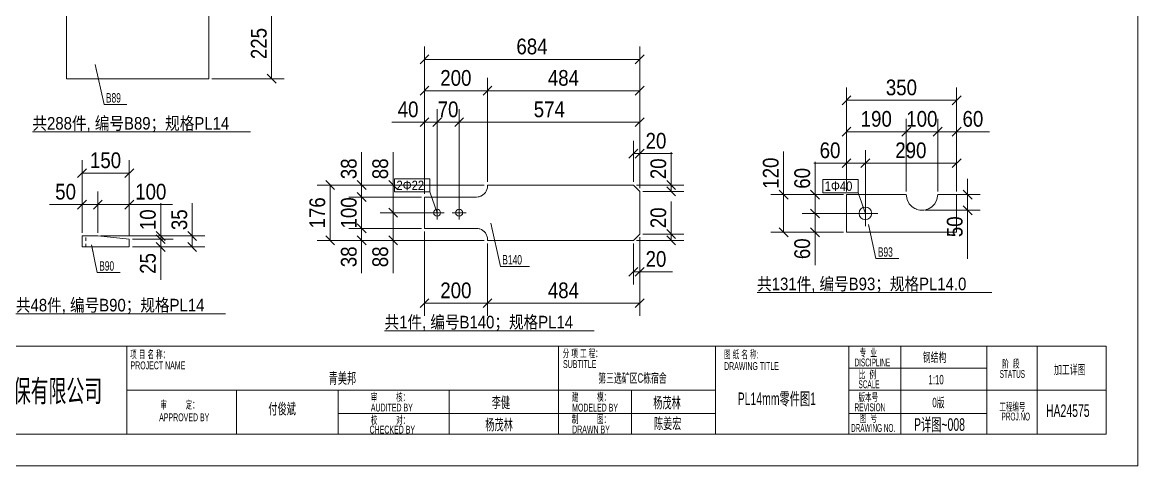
# Model space of a CAD drawing. Header units: inches. Extents: x 0 to 1938, y -2180 to 0.
# Drawn here: x 930.4 to 1285, y -1300 to -1158.9 of the extents above; entities that cross this region are included whole.
import ezdxf

# ---------------------------------------------------------------- set-up
doc = ezdxf.new("R2010")
doc.units = ezdxf.units.IN
doc.header["$MEASUREMENT"] = 0
doc.linetypes.add('XKITLINE00', pattern=[0])
doc.linetypes.add('XKITLINE01', pattern=[4, 1, -1, 1, -1])
for name, color, linetype, lineweight in [('Bolt', 7, 'Continuous', 0), ('BoltMark', 3, 'Continuous', 0), ('DrawingSheet', 5, 'Continuous', 0), ('OtherObjectType', 1, 'Continuous', 0), ('Part', 2, 'Continuous', 0), ('PartMark', 3, 'Continuous', 0), ('Z-DIMENSIONS', 1, 'Continuous', 0)]:
    doc.layers.add(name, color=color, linetype=linetype, lineweight=lineweight)
doc.styles.add('Arial', font='arial.ttf')
doc.styles.add('Arial Black', font='ariblk.ttf')
doc.styles.add('Arial Narrow', font='ARIAL.TTF')
doc.styles.add('romsim', font='ARIAL.TTF')
doc.styles.add('宋体', font='ARIAL.TTF')

# ---------------------------------------------------------------- blocks, each defined once
blk = doc.blocks.new('*A1277')
at = {"layer": 'Part', "color": 2, "linetype": 'XKITLINE00', "lineweight": 0}
for p, q in [((294.47, 148.6), (296.47, 150.6)), ((296.47, 150.6), (337.67, 150.6)), ((337.67, 150.6), (339.67, 148.6)), ((294.47, 128.15), (294.47, 148.6)), ((339.67, 148.6), (339.67, 128.15)), ((339.67, 128.15), (294.47, 128.15))]:
    blk.add_line(p, q, dxfattribs=at)
blk = doc.blocks.new('*A1278')
at = {"layer": 'Part', "color": 2, "linetype": 'XKITLINE00', "lineweight": 0}
for p, q in [((299.4, 74.6), (299.4, 78.1)), ((299.4, 78.1), (304.4, 78.1)), ((304.4, 78.1), (314.4, 77.1)), ((314.4, 74.6), (299.4, 74.6)), ((314.4, 77.1), (314.4, 74.6))]:
    blk.add_line(p, q, dxfattribs=at)
at = {"layer": 'Part', "color": 6, "linetype": 'XKITLINE01', "lineweight": 0}
blk.add_line((300.6, 74.6), (300.6, 78.1), dxfattribs=at)
blk = doc.blocks.new('*A1281')
at = {"layer": 'Bolt', "color": 2, "linetype": 'XKITLINE00', "lineweight": 0}
for p, q in [((548.43, 89.27), (548.43, 81.27)), ((552.43, 85.27), (544.43, 85.27))]:
    blk.add_line(p, q, dxfattribs=at)
blk.add_circle((548.43, 85.27), 2, dxfattribs=at)
blk = doc.blocks.new('*A1282')
at = {"layer": 'Part', "color": 2, "linetype": 'XKITLINE00', "lineweight": 0}
for p, q in [((542.43, 79.27), (542.43, 91.27)), ((542.43, 91.27), (561.43, 91.27)), ((561.43, 91.27), (561.68, 89.72)), ((562.39, 88.33), (561.68, 89.72)), ((571.19, 89.72), (570.48, 88.33)), ((571.19, 89.72), (571.43, 91.27)), ((571.43, 91.27), (577.43, 91.27)), ((577.43, 79.27), (577.43, 91.27)), ((577.43, 79.27), (542.43, 79.27))]:
    blk.add_line(p, q, dxfattribs=at)
at = {"layer": 'Part', "color": 6, "linetype": 'XKITLINE01', "lineweight": 0}
for p, q in [((561.68, 89.72), (562.39, 88.33)), ((570.48, 88.33), (571.19, 89.72))]:
    blk.add_line(p, q, dxfattribs=at)
at = {"layer": 'Part', "color": 2, "linetype": 'XKITLINE00', "lineweight": 0}
blk.add_arc((566.43, 91.27), 5, 216, 324, dxfattribs=at)
at = {"layer": 'Part', "color": 6, "linetype": 'XKITLINE01', "lineweight": 0}
blk.add_arc((566.43, 91.27), 5, 216, 324, dxfattribs=at)
blk = doc.blocks.new('*A1283')
at = {"layer": 'Part', "color": 2, "linetype": 'XKITLINE00', "lineweight": 0}
for p, q in [((428.28, 94), (428.24, 93.46)), ((428.28, 94), (428.28, 94.3)), ((428.28, 94.3), (474.68, 94.3)), ((474.68, 94.3), (476.68, 92.3)), ((476.68, 92.3), (476.68, 78.7)), ((408.28, 80.5), (408.28, 90.5)), ((424.78, 90.5), (408.28, 90.5)), ((425.33, 90.55), (424.78, 90.5)), ((424.78, 80.5), (408.28, 80.5)), ((424.78, 80.5), (425.33, 80.46)), ((476.68, 78.7), (474.68, 76.7)), ((428.24, 77.55), (428.28, 77)), ((428.28, 76.7), (428.28, 77)), ((474.68, 76.7), (428.28, 76.7))]:
    blk.add_line(p, q, dxfattribs=at)
at = {"layer": 'Part', "color": 6, "linetype": 'XKITLINE01', "lineweight": 0}
for p, q in [((428.24, 93.46), (428.28, 94)), ((424.78, 90.5), (425.33, 90.55)), ((425.33, 80.46), (424.78, 80.5)), ((428.28, 77), (428.24, 77.55))]:
    blk.add_line(p, q, dxfattribs=at)
at = {"layer": 'Part', "color": 2, "linetype": 'XKITLINE00', "lineweight": 0}
for centre, start, end in [((424.78, 94), 279, 351), ((424.78, 77), 9, 81)]:
    blk.add_arc(centre, 3.5, start, end, dxfattribs=at)
at = {"layer": 'Part', "color": 6, "linetype": 'XKITLINE01', "lineweight": 0}
for centre, start, end in [((424.78, 94), 279, 351), ((424.78, 77), 9, 81)]:
    blk.add_arc(centre, 3.5, start, end, dxfattribs=at)
blk = doc.blocks.new('*A1284')
at = {"layer": 'Bolt', "color": 2, "linetype": 'XKITLINE00', "lineweight": 0}
for p, q in [((410.08, 85.5), (414.48, 85.5)), ((412.28, 87.7), (412.28, 83.3)), ((417.08, 85.5), (421.48, 85.5)), ((419.28, 87.7), (419.28, 83.3))]:
    blk.add_line(p, q, dxfattribs=at)
for centre in [(412.28, 85.5), (419.28, 85.5)]:
    blk.add_circle(centre, 1.1, dxfattribs=at)
blk = doc.blocks.new('*A1287')
at = {"layer": 'DrawingSheet', "color": 5, "linetype": 'XKITLINE00', "lineweight": 0}
for p, q in [((635, 5), (635, 425)), ((5, 5), (635, 5))]:
    blk.add_line(p, q, dxfattribs=at)
blk = doc.blocks.new('*A1289')
at = {"layer": 'OtherObjectType', "color": 3, "linetype": 'XKITLINE00', "lineweight": 0}
for p, q in [((625, 43), (217.6, 43)), ((313.6, 43), (313.6, 15)), ((452.8, 43), (382.8, 43)), ((450.9, 42.8), (450.9, 15.1)), ((500.8, 43), (500.8, 15)), ((543.2, 43), (543.2, 15)), ((559.7, 43), (559.7, 15)), ((587, 43), (587, 15)), ((603, 43), (603, 15)), ((625, 43), (625, 15)), ((587.1, 36), (543.2, 36)), ((500.8, 29), (313.7, 29)), ((348.5, 29), (348.5, 15)), ((380.8, 29), (380.8, 15)), ((416.1, 29.1), (416.1, 15.1)), ((474.1, 29), (474.1, 15)), ((625, 29), (543.2, 29)), ((500.8, 21.6), (380.8, 21.6)), ((587, 21.6), (543.2, 21.6)), ((625, 15), (217.6, 15))]:
    blk.add_line(p, q, dxfattribs=at)
at = {"layer": 'OtherObjectType', "color": 7, "style": 'Arial'}
for s, height, width, p in [('专  业', 2.5, 0.595, (546.63, 39.71)), ('项 目 名 称：', 2.5, 0.595, (314.7, 39.18)), ('分 项 工 程：', 2.5, 0.595, (452.2, 39.49)), ('图 纸 名 称:', 2.5, 0.595, (503.5, 39.17)), ('DISCIPLINE', 2.5, 0.4675, (544.98, 36.61)), ('钢结构', 3, 0.595, (566.7, 38)), ('阶  段', 2.5, 0.595, (591.93, 36.21)), ('PROJECT NAME', 2.5, 0.51, (314.8, 35.67)), ('SUBTITLE', 2.5, 0.51, (452.3, 36.09)), ('DRAWING TITLE', 2.5, 0.51, (503.5, 35.45)), ('比  例', 2.5, 0.595, (546.33, 32.73)), ('STATUS', 2.5, 0.4675, (591.13, 32.96)), ('加工详图', 3, 0.595, (608.4, 34.1)), ('SCALE', 2.5, 0.4675, (546.24, 29.66)), ('1:10', 3, 0.595, (568.48, 30.9)), ('审         核：', 2.5, 0.595, (391.2, 25.57)), ('建         模：', 2.5, 0.595, (455.1, 25.62)), ('版本号', 2.5, 0.595, (546.23, 25.51)), ('审         定：', 2.5, 0.595, (324.3, 23.14)), ('付俊斌', 3.5, 0.595, (358.62, 21.35)), ('李健', 3.5, 0.595, (429.64, 23.4)), ('杨茂林', 3.5, 0.595, (481, 23.3)), ('REVISION', 2.5, 0.4675, (545, 22.34)), ('0版', 3, 0.595, (569.72, 23.6)), ('工程编号', 2.5, 0.595, (591, 22.5)), ('APPROVED BY', 2.5, 0.51, (323.9, 19.15)), ('AUDITED BY', 2.5, 0.51, (391.2, 22.25)), ('制         图：', 2.5, 0.595, (455.1, 18.55)), ('MODELED BY', 2.5, 0.51, (455.2, 22.24)), ('图  号', 2.5, 0.595, (546.63, 18.84)), ('PROJ.NO', 2.5, 0.4675, (591.72, 19.4)), ('CHECKED BY', 2.5, 0.51, (390.8, 15.24)), ('校         对：', 2.5, 0.595, (391.2, 18.27)), ('杨茂林', 3.5, 0.595, (427.6, 16.3)), ('DRAWN BY', 2.5, 0.51, (455.2, 15.29)), ('陈姜宏', 3.5, 0.595, (481.2, 16.7)), ('DRAWING NO.', 2.5, 0.4675, (543.87, 15.77))]:
    blk.add_text(s, height=height, dxfattribs=dict(at, width=width)).set_placement(p)
at = {"layer": 'OtherObjectType', "color": 3, "style": 'Arial Black', "width": 0.595}
blk.add_text('CSP 卓越维保有限公司', height=7, dxfattribs=at).set_placement((244.8, 25.3))
at = {"layer": 'OtherObjectType', "color": 2, "style": 'Arial', "width": 0.595}
for s, height, p in [('青美邦', 3.5, (377.78, 31.1)), ('第三选矿区C栋宿舍', 3, (463.49, 31.4)), ('HA24575', 4, (605.85, 20.5))]:
    blk.add_text(s, height=height, dxfattribs=at).set_placement(p)
at = {"layer": 'OtherObjectType', "color": 6, "style": 'Arial', "width": 0.595}
blk.add_text('PL14mm零件图1', height=4, dxfattribs=at).set_placement((507.83, 24.3))
at = {"layer": 'OtherObjectType', "color": 1, "style": 'Arial', "width": 0.595}
blk.add_text('P详图~008', height=4, dxfattribs=at).set_placement((563.89, 16.1))
blk = doc.blocks.new('*A1461')
at = {"layer": 'OtherObjectType', "color": 6, "linetype": 'XKITLINE00', "lineweight": 0}
blk.add_line((283.61, 111.2), (352.93, 111.2), dxfattribs=at)
at = {"layer": 'OtherObjectType', "color": 3, "style": '宋体', "width": 0.85}
blk.add_text('共288件, 编号B89；规格PL14', height=4, dxfattribs=at).set_placement((283.61, 111.95))
blk = doc.blocks.new('*A1467')
at = {"layer": 'Z-DIMENSIONS', "color": 4, "linetype": 'XKITLINE00', "lineweight": 0}
for p, q in [((338.67, 150.6), (363.67, 150.6)), ((358.25, 152.02), (361.08, 149.19)), ((359.67, 128.15), (359.67, 150.6)), ((340.67, 128.15), (363.67, 128.15)), ((358.25, 129.57), (361.08, 126.74))]:
    blk.add_line(p, q, dxfattribs=at)
at = {"layer": 'Z-DIMENSIONS', "color": 7}
for p in [(359.67, 150.6), (359.67, 128.15)]:
    blk.add_point(p, dxfattribs=at)
at = {"layer": 'Z-DIMENSIONS', "color": 7, "style": 'Arial Narrow', "width": 0.85}
blk.add_text('225', height=5, rotation=90.0002, dxfattribs=at).set_placement((358.07, 134.38))
blk = doc.blocks.new('*A1468')
at = {"layer": 'PartMark', "color": 4, "linetype": 'XKITLINE00', "lineweight": 0}
for p, q in [((303.54, 132.67), (306.38, 119.95)), ((304.08, 130.23), (303.54, 132.67)), ((306.38, 119.95), (313.62, 119.95))]:
    blk.add_line(p, q, dxfattribs=at)
at = {"layer": 'PartMark', "color": 1, "style": 'romsim', "width": 0.6375}
blk.add_text('B89', height=3, dxfattribs=at).set_placement((306.98, 120.55))
blk = doc.blocks.new('*A1469')
at = {"layer": 'OtherObjectType', "color": 6, "linetype": 'XKITLINE00', "lineweight": 0}
blk.add_line((278.37, 53.35), (345.02, 53.35), dxfattribs=at)
at = {"layer": 'OtherObjectType', "color": 3, "style": '宋体', "width": 0.85}
blk.add_text('共48件, 编号B90；规格PL14', height=4, dxfattribs=at).set_placement((278.37, 54.1))
blk = doc.blocks.new('*A1470')
at = {"layer": 'Z-DIMENSIONS', "color": 4, "linetype": 'XKITLINE00', "lineweight": 0}
for p, q in [((334.4, 78.1), (334.4, 88.51)), ((334.4, 78.1), (334.4, 88.51)), ((305.4, 78.1), (338.4, 78.1)), ((332.99, 79.51), (335.81, 76.68)), ((334.4, 74.6), (334.4, 78.1)), ((315.4, 74.6), (338.4, 74.6)), ((332.99, 76.01), (335.81, 73.18))]:
    blk.add_line(p, q, dxfattribs=at)
at = {"layer": 'Z-DIMENSIONS', "color": 7}
for p in [(334.4, 78.1), (334.4, 74.6)]:
    blk.add_point(p, dxfattribs=at)
at = {"layer": 'Z-DIMENSIONS', "color": 7, "style": 'Arial Narrow', "width": 0.85}
blk.add_text('35', height=5, rotation=90.0002, dxfattribs=at).set_placement((332.8, 79.97))
blk = doc.blocks.new('*A1471')
at = {"layer": 'Z-DIMENSIONS', "color": 4, "linetype": 'XKITLINE00', "lineweight": 0}
for p, q in [((300.81, 99.51), (297.99, 96.68)), ((299.4, 79.1), (299.4, 102.2)), ((315.81, 99.51), (312.99, 96.68)), ((314.4, 78.1), (314.4, 102.2)), ((299.4, 98.1), (314.4, 98.1))]:
    blk.add_line(p, q, dxfattribs=at)
at = {"layer": 'Z-DIMENSIONS', "color": 7}
for p in [(299.4, 98.1), (314.4, 98.1)]:
    blk.add_point(p, dxfattribs=at)
at = {"layer": 'Z-DIMENSIONS', "color": 7, "style": 'Arial Narrow', "width": 0.85}
blk.add_text('150', height=5, dxfattribs=at).set_placement((301.9, 99.7))
blk = doc.blocks.new('*A1472')
at = {"layer": 'Z-DIMENSIONS', "color": 4, "linetype": 'XKITLINE00', "lineweight": 0}
for p, q in [((324.4, 77.1), (324.4, 82.1)), ((322.99, 78.51), (325.81, 75.68)), ((315.4, 77.1), (328.4, 77.1)), ((315.4, 74.6), (328.4, 74.6)), ((322.99, 76.01), (325.81, 73.18)), ((324.4, 74.6), (324.4, 77.1)), ((324.4, 74.6), (324.4, 64.18)), ((324.4, 74.6), (324.4, 64.18))]:
    blk.add_line(p, q, dxfattribs=at)
at = {"layer": 'Z-DIMENSIONS', "color": 7}
for p in [(324.4, 77.1), (324.4, 74.6)]:
    blk.add_point(p, dxfattribs=at)
at = {"layer": 'Z-DIMENSIONS', "color": 7, "style": 'Arial Narrow', "width": 0.85}
blk.add_text('25', height=5, rotation=90.0002, dxfattribs=at).set_placement((322.8, 66.06))
blk = doc.blocks.new('*A1473')
at = {"layer": 'Z-DIMENSIONS', "color": 4, "linetype": 'XKITLINE00', "lineweight": 0}
for p, q in [((324.4, 78.1), (324.4, 88.51)), ((324.4, 78.1), (324.4, 88.51)), ((305.4, 78.1), (328.4, 78.1)), ((322.99, 79.51), (325.81, 76.68)), ((322.99, 78.51), (325.81, 75.68)), ((324.4, 77.1), (324.4, 78.1)), ((315.4, 77.1), (328.4, 77.1)), ((324.4, 77.1), (324.4, 72.1))]:
    blk.add_line(p, q, dxfattribs=at)
at = {"layer": 'Z-DIMENSIONS', "color": 7}
for p in [(324.4, 78.1), (324.4, 77.1)]:
    blk.add_point(p, dxfattribs=at)
at = {"layer": 'Z-DIMENSIONS', "color": 7, "style": 'Arial Narrow', "width": 0.85}
blk.add_text('10', height=5, rotation=90.0002, dxfattribs=at).set_placement((322.8, 79.97))
blk = doc.blocks.new('*A1474')
at = {"layer": 'Z-DIMENSIONS', "color": 4, "linetype": 'XKITLINE00', "lineweight": 0}
for p, q in [((300.81, 89.51), (297.99, 86.68)), ((299.4, 79.1), (299.4, 92.2)), ((305.81, 89.51), (302.99, 86.68)), ((304.4, 79.1), (304.4, 92.2)), ((299.4, 88.1), (288.99, 88.1)), ((299.4, 88.1), (288.99, 88.1)), ((299.4, 88.1), (304.4, 88.1)), ((304.4, 88.1), (309.4, 88.1))]:
    blk.add_line(p, q, dxfattribs=at)
at = {"layer": 'Z-DIMENSIONS', "color": 7}
for p in [(299.4, 88.1), (304.4, 88.1)]:
    blk.add_point(p, dxfattribs=at)
at = {"layer": 'Z-DIMENSIONS', "color": 7, "style": 'Arial Narrow', "width": 0.85}
blk.add_text('50', height=5, dxfattribs=at).set_placement((290.86, 89.7))
blk = doc.blocks.new('*A1475')
at = {"layer": 'Z-DIMENSIONS', "color": 4, "linetype": 'XKITLINE00', "lineweight": 0}
for p, q in [((305.81, 89.51), (302.99, 86.68)), ((304.4, 79.1), (304.4, 92.2)), ((315.81, 89.51), (312.99, 86.68)), ((314.4, 78.1), (314.4, 92.2)), ((304.4, 88.1), (299.4, 88.1)), ((304.4, 88.1), (314.4, 88.1)), ((314.4, 88.1), (328.15, 88.1)), ((314.4, 88.1), (328.15, 88.1))]:
    blk.add_line(p, q, dxfattribs=at)
at = {"layer": 'Z-DIMENSIONS', "color": 7}
for p in [(304.4, 88.1), (314.4, 88.1)]:
    blk.add_point(p, dxfattribs=at)
at = {"layer": 'Z-DIMENSIONS', "color": 7, "style": 'Arial Narrow', "width": 0.85}
blk.add_text('100', height=5, dxfattribs=at).set_placement((316.28, 89.7))
blk = doc.blocks.new('*A1476')
at = {"layer": 'PartMark', "color": 4, "linetype": 'XKITLINE00', "lineweight": 0}
for p, q in [((302.43, 75.33), (304.24, 66.46)), ((302.93, 72.88), (302.43, 75.33)), ((304.24, 66.46), (311.48, 66.46))]:
    blk.add_line(p, q, dxfattribs=at)
at = {"layer": 'PartMark', "color": 1, "style": 'romsim', "width": 0.6375}
blk.add_text('B90', height=3, dxfattribs=at).set_placement((304.84, 67.06))
blk = doc.blocks.new('*A1493')
at = {"layer": 'OtherObjectType', "color": 6, "linetype": 'XKITLINE00', "lineweight": 0}
blk.add_line((514.01, 60.1), (588.66, 60.1), dxfattribs=at)
at = {"layer": 'OtherObjectType', "color": 3, "style": '宋体', "width": 0.85}
blk.add_text('共131件, 编号B93；规格PL14.0', height=4, dxfattribs=at).set_placement((514.01, 60.85))
blk = doc.blocks.new('*A1494')
at = {"layer": 'Z-DIMENSIONS', "color": 4, "linetype": 'XKITLINE00', "lineweight": 0}
for p, q in [((522.43, 91.27), (522.43, 105.02)), ((522.43, 91.27), (522.43, 105.02)), ((521.02, 92.68), (523.85, 89.85)), ((541.43, 91.27), (518.33, 91.27)), ((522.43, 79.27), (522.43, 91.27)), ((541.43, 79.27), (518.33, 79.27)), ((521.02, 80.68), (523.85, 77.85))]:
    blk.add_line(p, q, dxfattribs=at)
at = {"layer": 'Z-DIMENSIONS', "color": 7}
for p in [(522.43, 91.27), (522.43, 79.27)]:
    blk.add_point(p, dxfattribs=at)
at = {"layer": 'Z-DIMENSIONS', "color": 7, "style": 'Arial Narrow', "width": 0.85}
blk.add_text('120', height=5, rotation=90.0002, dxfattribs=at).set_placement((520.83, 93.14))
blk = doc.blocks.new('*A1495')
at = {"layer": 'Z-DIMENSIONS', "color": 4, "linetype": 'XKITLINE00', "lineweight": 0}
for p, q in [((542.43, 92.27), (542.43, 125.37)), ((577.43, 92.27), (577.43, 125.37)), ((543.85, 122.68), (541.02, 119.85)), ((542.43, 121.27), (577.43, 121.27)), ((578.85, 122.68), (576.02, 119.85))]:
    blk.add_line(p, q, dxfattribs=at)
at = {"layer": 'Z-DIMENSIONS', "color": 7}
for p in [(542.43, 121.27), (577.43, 121.27)]:
    blk.add_point(p, dxfattribs=at)
at = {"layer": 'Z-DIMENSIONS', "color": 7, "style": 'Arial Narrow', "width": 0.85}
blk.add_text('350', height=5, dxfattribs=at).set_placement((554.93, 122.87))
blk = doc.blocks.new('*A1496')
at = {"layer": 'Z-DIMENSIONS', "color": 4, "linetype": 'XKITLINE00', "lineweight": 0}
for p, q in [((542.43, 92.27), (542.43, 115.37)), ((561.43, 92.27), (561.43, 115.37)), ((543.85, 112.68), (541.02, 109.85)), ((542.43, 111.27), (561.43, 111.27)), ((562.85, 112.68), (560.02, 109.85)), ((561.43, 111.27), (566.43, 111.27))]:
    blk.add_line(p, q, dxfattribs=at)
at = {"layer": 'Z-DIMENSIONS', "color": 7}
for p in [(542.43, 111.27), (561.43, 111.27)]:
    blk.add_point(p, dxfattribs=at)
at = {"layer": 'Z-DIMENSIONS', "color": 7, "style": 'Arial Narrow', "width": 0.85}
blk.add_text('190', height=5, dxfattribs=at).set_placement((546.93, 112.87))
blk = doc.blocks.new('*A1497')
at = {"layer": 'Z-DIMENSIONS', "color": 4, "linetype": 'XKITLINE00', "lineweight": 0}
for p, q in [((561.43, 92.27), (561.43, 115.37)), ((571.43, 92.27), (571.43, 115.37)), ((561.43, 111.27), (556.43, 111.27)), ((562.85, 112.68), (560.02, 109.85)), ((561.43, 111.27), (571.43, 111.27)), ((572.85, 112.68), (570.02, 109.85)), ((571.43, 111.27), (576.43, 111.27))]:
    blk.add_line(p, q, dxfattribs=at)
at = {"layer": 'Z-DIMENSIONS', "color": 7}
for p in [(561.43, 111.27), (571.43, 111.27)]:
    blk.add_point(p, dxfattribs=at)
at = {"layer": 'Z-DIMENSIONS', "color": 7, "style": 'Arial Narrow', "width": 0.85}
blk.add_text('100', height=5, dxfattribs=at).set_placement((561.43, 112.87))
blk = doc.blocks.new('*A1498')
at = {"layer": 'Z-DIMENSIONS', "color": 4, "linetype": 'XKITLINE00', "lineweight": 0}
for p, q in [((571.43, 92.27), (571.43, 115.37)), ((577.43, 92.27), (577.43, 115.37)), ((571.43, 111.27), (566.43, 111.27)), ((572.85, 112.68), (570.02, 109.85)), ((571.43, 111.27), (577.43, 111.27)), ((578.85, 112.68), (576.02, 109.85)), ((577.43, 111.27), (587.85, 111.27)), ((577.43, 111.27), (587.85, 111.27))]:
    blk.add_line(p, q, dxfattribs=at)
at = {"layer": 'Z-DIMENSIONS', "color": 7}
for p in [(571.43, 111.27), (577.43, 111.27)]:
    blk.add_point(p, dxfattribs=at)
at = {"layer": 'Z-DIMENSIONS', "color": 7, "style": 'Arial Narrow', "width": 0.85}
blk.add_text('60', height=5, dxfattribs=at).set_placement((579.31, 112.87))
blk = doc.blocks.new('*A1499')
at = {"layer": 'Z-DIMENSIONS', "color": 4, "linetype": 'XKITLINE00', "lineweight": 0}
for p, q in [((532.43, 85.27), (532.43, 90.27)), ((547.43, 85.27), (528.33, 85.27)), ((531.02, 86.68), (533.85, 83.85)), ((532.43, 79.27), (532.43, 85.27)), ((541.43, 79.27), (528.33, 79.27)), ((531.02, 80.68), (533.85, 77.85)), ((532.43, 79.27), (532.43, 68.85)), ((532.43, 79.27), (532.43, 68.85))]:
    blk.add_line(p, q, dxfattribs=at)
at = {"layer": 'Z-DIMENSIONS', "color": 7}
for p in [(532.43, 85.27), (532.43, 79.27)]:
    blk.add_point(p, dxfattribs=at)
at = {"layer": 'Z-DIMENSIONS', "color": 7, "style": 'Arial Narrow', "width": 0.85}
blk.add_text('60', height=5, rotation=90.0002, dxfattribs=at).set_placement((530.83, 70.73))
blk = doc.blocks.new('*A1500')
at = {"layer": 'Z-DIMENSIONS', "color": 4, "linetype": 'XKITLINE00', "lineweight": 0}
for p, q in [((532.43, 91.27), (532.43, 101.68)), ((532.43, 91.27), (532.43, 101.68)), ((531.02, 92.68), (533.85, 89.85)), ((541.43, 91.27), (528.33, 91.27)), ((532.43, 85.27), (532.43, 91.27)), ((547.43, 85.27), (528.33, 85.27)), ((531.02, 86.68), (533.85, 83.85)), ((532.43, 85.27), (532.43, 80.27))]:
    blk.add_line(p, q, dxfattribs=at)
at = {"layer": 'Z-DIMENSIONS', "color": 7}
for p in [(532.43, 91.27), (532.43, 85.27)]:
    blk.add_point(p, dxfattribs=at)
at = {"layer": 'Z-DIMENSIONS', "color": 7, "style": 'Arial Narrow', "width": 0.85}
blk.add_text('60', height=5, rotation=90.0002, dxfattribs=at).set_placement((530.83, 93.14))
blk = doc.blocks.new('*A1501')
at = {"layer": 'Z-DIMENSIONS', "color": 4, "linetype": 'XKITLINE00', "lineweight": 0}
for p, q in [((542.43, 92.27), (542.43, 105.37)), ((548.43, 86.27), (548.43, 105.37)), ((542.43, 101.27), (532.02, 101.27)), ((542.43, 101.27), (532.02, 101.27)), ((543.85, 102.68), (541.02, 99.85)), ((542.43, 101.27), (548.43, 101.27)), ((549.85, 102.68), (547.02, 99.85)), ((548.43, 101.27), (553.43, 101.27))]:
    blk.add_line(p, q, dxfattribs=at)
at = {"layer": 'Z-DIMENSIONS', "color": 7}
for p in [(542.43, 101.27), (548.43, 101.27)]:
    blk.add_point(p, dxfattribs=at)
at = {"layer": 'Z-DIMENSIONS', "color": 7, "style": 'Arial Narrow', "width": 0.85}
blk.add_text('60', height=5, dxfattribs=at).set_placement((533.89, 102.87))
blk = doc.blocks.new('*A1502')
at = {"layer": 'Z-DIMENSIONS', "color": 4, "linetype": 'XKITLINE00', "lineweight": 0}
for p, q in [((548.43, 86.27), (548.43, 105.37)), ((577.43, 92.27), (577.43, 105.37)), ((548.43, 101.27), (543.43, 101.27)), ((549.85, 102.68), (547.02, 99.85)), ((548.43, 101.27), (577.43, 101.27)), ((578.85, 102.68), (576.02, 99.85))]:
    blk.add_line(p, q, dxfattribs=at)
at = {"layer": 'Z-DIMENSIONS', "color": 7}
for p in [(548.43, 101.27), (577.43, 101.27)]:
    blk.add_point(p, dxfattribs=at)
at = {"layer": 'Z-DIMENSIONS', "color": 7, "style": 'Arial Narrow', "width": 0.85}
blk.add_text('290', height=5, dxfattribs=at).set_placement((557.93, 102.87))
blk = doc.blocks.new('*A1503')
at = {"layer": 'Z-DIMENSIONS', "color": 4, "linetype": 'XKITLINE00', "lineweight": 0}
for p, q in [((580.93, 91.27), (580.93, 96.27)), ((579.52, 92.68), (582.34, 89.85)), ((572.43, 91.27), (584.93, 91.27)), ((580.93, 86.27), (580.93, 91.27)), ((567.43, 86.27), (584.93, 86.27)), ((579.52, 87.68), (582.34, 84.85)), ((580.93, 86.27), (580.93, 75.85)), ((580.93, 86.27), (580.93, 70.85))]:
    blk.add_line(p, q, dxfattribs=at)
at = {"layer": 'Z-DIMENSIONS', "color": 7}
for p in [(580.93, 91.27), (580.93, 86.27)]:
    blk.add_point(p, dxfattribs=at)
at = {"layer": 'Z-DIMENSIONS', "color": 7, "style": 'Arial Narrow', "width": 0.85}
blk.add_text('50', height=5, rotation=90.0002, dxfattribs=at).set_placement((579.33, 77.73))
blk = doc.blocks.new('*A1504')
at = {"layer": 'BoltMark', "color": 1, "linetype": 'XKITLINE00', "lineweight": 0}
for p, q in [((534.9, 96.06), (546.1, 96.06)), ((534.9, 91.86), (534.9, 96.06)), ((546.1, 91.86), (546.1, 96.06)), ((534.9, 91.86), (546.1, 91.86)), ((548.43, 85.27), (546.1, 91.86)), ((547.6, 87.63), (548.43, 85.27))]:
    blk.add_line(p, q, dxfattribs=at)
at = {"layer": 'BoltMark', "color": 4, "style": '宋体', "width": 0.85}
blk.add_text('1Φ40', height=3, dxfattribs=at).set_placement((535.5, 92.46))
blk = doc.blocks.new('*A1505')
at = {"layer": 'PartMark', "color": 4, "linetype": 'XKITLINE00', "lineweight": 0}
for p, q in [((549.46, 81.7), (551.79, 70.9)), ((549.99, 79.25), (549.46, 81.7)), ((551.79, 70.9), (559.03, 70.9))]:
    blk.add_line(p, q, dxfattribs=at)
at = {"layer": 'PartMark', "color": 1, "style": 'romsim', "width": 0.6375}
blk.add_text('B93', height=3, dxfattribs=at).set_placement((552.39, 71.5))
blk = doc.blocks.new('*A1506')
at = {"layer": 'OtherObjectType', "color": 6, "linetype": 'XKITLINE00', "lineweight": 0}
blk.add_line((395.56, 47.95), (462.21, 47.95), dxfattribs=at)
at = {"layer": 'OtherObjectType', "color": 3, "style": '宋体', "width": 0.85}
blk.add_text('共1件, 编号B140；规格PL14', height=4, dxfattribs=at).set_placement((395.56, 48.7))
blk = doc.blocks.new('*A1507')
at = {"layer": 'Z-DIMENSIONS', "color": 4, "linetype": 'XKITLINE00', "lineweight": 0}
for p, q in [((474.68, 95.3), (474.68, 108.4)), ((476.68, 93.3), (476.68, 108.4)), ((476.09, 105.72), (473.27, 102.89)), ((474.68, 104.3), (476.68, 104.3)), ((478.09, 105.72), (475.27, 102.89)), ((476.68, 104.3), (487.09, 104.3)), ((476.68, 104.3), (487.09, 104.3))]:
    blk.add_line(p, q, dxfattribs=at)
at = {"layer": 'Z-DIMENSIONS', "color": 7}
for p in [(474.68, 104.3), (476.68, 104.3)]:
    blk.add_point(p, dxfattribs=at)
at = {"layer": 'Z-DIMENSIONS', "color": 7, "style": 'Arial Narrow', "width": 0.85}
blk.add_text('20', height=5, dxfattribs=at).set_placement((478.55, 105.9))
blk = doc.blocks.new('*A1508')
at = {"layer": 'Z-DIMENSIONS', "color": 4, "linetype": 'XKITLINE00', "lineweight": 0}
for p, q in [((474.68, 75.7), (474.68, 62.7)), ((476.68, 77.7), (476.68, 62.7)), ((476.09, 68.12), (473.27, 65.29)), ((478.09, 68.12), (475.27, 65.29)), ((474.68, 66.7), (476.68, 66.7)), ((476.68, 66.7), (487.09, 66.7)), ((476.68, 66.7), (487.09, 66.7))]:
    blk.add_line(p, q, dxfattribs=at)
at = {"layer": 'Z-DIMENSIONS', "color": 7}
for p in [(474.68, 66.7), (476.68, 66.7)]:
    blk.add_point(p, dxfattribs=at)
at = {"layer": 'Z-DIMENSIONS', "color": 7, "style": 'Arial Narrow', "width": 0.85}
blk.add_text('20', height=5, dxfattribs=at).set_placement((478.55, 68.3))
blk = doc.blocks.new('*A1509')
at = {"layer": 'Z-DIMENSIONS', "color": 4, "linetype": 'XKITLINE00', "lineweight": 0}
for p, q in [((486.68, 78.7), (486.68, 89.12)), ((486.68, 78.7), (486.68, 89.12)), ((477.68, 78.7), (490.68, 78.7)), ((485.27, 80.12), (488.09, 77.29)), ((485.27, 78.12), (488.09, 75.29)), ((486.68, 76.7), (486.68, 78.7)), ((475.68, 76.7), (490.68, 76.7))]:
    blk.add_line(p, q, dxfattribs=at)
at = {"layer": 'Z-DIMENSIONS', "color": 7}
for p in [(486.68, 78.7), (486.68, 76.7)]:
    blk.add_point(p, dxfattribs=at)
at = {"layer": 'Z-DIMENSIONS', "color": 7, "style": 'Arial Narrow', "width": 0.85}
blk.add_text('20', height=5, rotation=90.0002, dxfattribs=at).set_placement((485.08, 80.58))
blk = doc.blocks.new('*A1510')
at = {"layer": 'Z-DIMENSIONS', "color": 4, "linetype": 'XKITLINE00', "lineweight": 0}
for p, q in [((486.68, 94.3), (486.68, 104.72)), ((486.68, 94.3), (486.68, 104.72)), ((475.68, 94.3), (490.68, 94.3)), ((477.68, 92.3), (490.68, 92.3)), ((485.27, 95.72), (488.09, 92.89)), ((485.27, 93.72), (488.09, 90.89)), ((486.68, 92.3), (486.68, 94.3))]:
    blk.add_line(p, q, dxfattribs=at)
at = {"layer": 'Z-DIMENSIONS', "color": 7}
for p in [(486.68, 94.3), (486.68, 92.3)]:
    blk.add_point(p, dxfattribs=at)
at = {"layer": 'Z-DIMENSIONS', "color": 7, "style": 'Arial Narrow', "width": 0.85}
blk.add_text('20', height=5, rotation=90.0002, dxfattribs=at).set_placement((485.08, 96.18))
blk = doc.blocks.new('*A1511')
at = {"layer": 'Z-DIMENSIONS', "color": 4, "linetype": 'XKITLINE00', "lineweight": 0}
for p, q in [((419.28, 86.5), (419.28, 118.4)), ((476.68, 93.3), (476.68, 118.4)), ((419.28, 114.3), (414.28, 114.3)), ((420.69, 115.72), (417.87, 112.89)), ((419.28, 114.3), (476.68, 114.3)), ((478.09, 115.72), (475.27, 112.89))]:
    blk.add_line(p, q, dxfattribs=at)
at = {"layer": 'Z-DIMENSIONS', "color": 7}
for p in [(419.28, 114.3), (476.68, 114.3)]:
    blk.add_point(p, dxfattribs=at)
at = {"layer": 'Z-DIMENSIONS', "color": 7, "style": 'Arial Narrow', "width": 0.85}
blk.add_text('574', height=5, dxfattribs=at).set_placement((442.98, 115.9))
blk = doc.blocks.new('*A1512')
at = {"layer": 'Z-DIMENSIONS', "color": 4, "linetype": 'XKITLINE00', "lineweight": 0}
for p, q in [((412.28, 86.5), (412.28, 118.4)), ((419.28, 86.5), (419.28, 118.4)), ((412.28, 114.3), (407.28, 114.3)), ((413.69, 115.72), (410.87, 112.89)), ((412.28, 114.3), (419.28, 114.3)), ((420.69, 115.72), (417.87, 112.89)), ((419.28, 114.3), (424.28, 114.3))]:
    blk.add_line(p, q, dxfattribs=at)
at = {"layer": 'Z-DIMENSIONS', "color": 7}
for p in [(412.28, 114.3), (419.28, 114.3)]:
    blk.add_point(p, dxfattribs=at)
at = {"layer": 'Z-DIMENSIONS', "color": 7, "style": 'Arial Narrow', "width": 0.85}
blk.add_text('70', height=5, dxfattribs=at).set_placement((412.45, 115.9))
blk = doc.blocks.new('*A1513')
at = {"layer": 'Z-DIMENSIONS', "color": 4, "linetype": 'XKITLINE00', "lineweight": 0}
for p, q in [((408.28, 91.5), (408.28, 118.4)), ((412.28, 86.5), (412.28, 118.4)), ((408.28, 114.3), (397.86, 114.3)), ((408.28, 114.3), (397.86, 114.3)), ((409.69, 115.72), (406.87, 112.89)), ((408.28, 114.3), (412.28, 114.3)), ((413.69, 115.72), (410.87, 112.89)), ((412.28, 114.3), (417.28, 114.3))]:
    blk.add_line(p, q, dxfattribs=at)
at = {"layer": 'Z-DIMENSIONS', "color": 7}
for p in [(408.28, 114.3), (412.28, 114.3)]:
    blk.add_point(p, dxfattribs=at)
at = {"layer": 'Z-DIMENSIONS', "color": 7, "style": 'Arial Narrow', "width": 0.85}
blk.add_text('40', height=5, dxfattribs=at).set_placement((399.74, 115.9))
blk = doc.blocks.new('*A1514')
at = {"layer": 'Z-DIMENSIONS', "color": 4, "linetype": 'XKITLINE00', "lineweight": 0}
for p, q in [((398.28, 94.3), (398.28, 104.72)), ((398.28, 94.3), (398.28, 104.72)), ((427.28, 94.3), (394.18, 94.3)), ((396.87, 95.72), (399.69, 92.89)), ((398.28, 85.5), (398.28, 94.3)), ((411.28, 85.5), (394.18, 85.5)), ((396.87, 86.92), (399.69, 84.09)), ((398.28, 85.5), (398.28, 80.5))]:
    blk.add_line(p, q, dxfattribs=at)
at = {"layer": 'Z-DIMENSIONS', "color": 7}
for p in [(398.28, 94.3), (398.28, 85.5)]:
    blk.add_point(p, dxfattribs=at)
at = {"layer": 'Z-DIMENSIONS', "color": 7, "style": 'Arial Narrow', "width": 0.85}
blk.add_text('88', height=5, rotation=90.0002, dxfattribs=at).set_placement((396.68, 96.18))
blk = doc.blocks.new('*A1515')
at = {"layer": 'Z-DIMENSIONS', "color": 4, "linetype": 'XKITLINE00', "lineweight": 0}
for p, q in [((398.28, 85.5), (398.28, 90.5)), ((411.28, 85.5), (394.18, 85.5)), ((396.87, 86.92), (399.69, 84.09)), ((398.28, 76.7), (398.28, 85.5)), ((396.87, 78.12), (399.69, 75.29)), ((427.28, 76.7), (394.18, 76.7)), ((398.28, 76.7), (398.28, 66.29)), ((398.28, 76.7), (398.28, 66.29))]:
    blk.add_line(p, q, dxfattribs=at)
at = {"layer": 'Z-DIMENSIONS', "color": 7}
for p in [(398.28, 85.5), (398.28, 76.7)]:
    blk.add_point(p, dxfattribs=at)
at = {"layer": 'Z-DIMENSIONS', "color": 7, "style": 'Arial Narrow', "width": 0.85}
blk.add_text('88', height=5, rotation=90.0002, dxfattribs=at).set_placement((396.68, 68.16))
blk = doc.blocks.new('*A1516')
at = {"layer": 'Z-DIMENSIONS', "color": 4, "linetype": 'XKITLINE00', "lineweight": 0}
for p, q in [((428.28, 95.3), (428.28, 128.4)), ((476.68, 93.3), (476.68, 128.4)), ((428.28, 124.3), (423.28, 124.3)), ((429.69, 125.72), (426.87, 122.89)), ((428.28, 124.3), (476.68, 124.3)), ((478.09, 125.72), (475.27, 122.89))]:
    blk.add_line(p, q, dxfattribs=at)
at = {"layer": 'Z-DIMENSIONS', "color": 7}
for p in [(428.28, 124.3), (476.68, 124.3)]:
    blk.add_point(p, dxfattribs=at)
at = {"layer": 'Z-DIMENSIONS', "color": 7, "style": 'Arial Narrow', "width": 0.85}
blk.add_text('484', height=5, dxfattribs=at).set_placement((447.48, 125.9))
blk = doc.blocks.new('*A1517')
at = {"layer": 'Z-DIMENSIONS', "color": 4, "linetype": 'XKITLINE00', "lineweight": 0}
for p, q in [((408.28, 91.5), (408.28, 128.4)), ((428.28, 95.3), (428.28, 128.4)), ((409.69, 125.72), (406.87, 122.89)), ((408.28, 124.3), (428.28, 124.3)), ((429.69, 125.72), (426.87, 122.89)), ((428.28, 124.3), (433.28, 124.3))]:
    blk.add_line(p, q, dxfattribs=at)
at = {"layer": 'Z-DIMENSIONS', "color": 7}
for p in [(408.28, 124.3), (428.28, 124.3)]:
    blk.add_point(p, dxfattribs=at)
at = {"layer": 'Z-DIMENSIONS', "color": 7, "style": 'Arial Narrow', "width": 0.85}
blk.add_text('200', height=5, dxfattribs=at).set_placement((413.28, 125.9))
blk = doc.blocks.new('*A1518')
at = {"layer": 'Z-DIMENSIONS', "color": 4, "linetype": 'XKITLINE00', "lineweight": 0}
for p, q in [((428.28, 75.7), (428.28, 52.7)), ((476.68, 77.7), (476.68, 52.7)), ((429.69, 58.12), (426.87, 55.29)), ((478.09, 58.12), (475.27, 55.29)), ((428.28, 56.7), (423.28, 56.7)), ((428.28, 56.7), (476.68, 56.7))]:
    blk.add_line(p, q, dxfattribs=at)
at = {"layer": 'Z-DIMENSIONS', "color": 7}
for p in [(428.28, 56.7), (476.68, 56.7)]:
    blk.add_point(p, dxfattribs=at)
at = {"layer": 'Z-DIMENSIONS', "color": 7, "style": 'Arial Narrow', "width": 0.85}
blk.add_text('484', height=5, dxfattribs=at).set_placement((447.48, 58.3))
blk = doc.blocks.new('*A1519')
at = {"layer": 'Z-DIMENSIONS', "color": 4, "linetype": 'XKITLINE00', "lineweight": 0}
for p, q in [((408.28, 79.5), (408.28, 52.7)), ((428.28, 75.7), (428.28, 52.7)), ((409.69, 58.12), (406.87, 55.29)), ((429.69, 58.12), (426.87, 55.29)), ((408.28, 56.7), (428.28, 56.7)), ((428.28, 56.7), (433.28, 56.7))]:
    blk.add_line(p, q, dxfattribs=at)
at = {"layer": 'Z-DIMENSIONS', "color": 7}
for p in [(408.28, 56.7), (428.28, 56.7)]:
    blk.add_point(p, dxfattribs=at)
at = {"layer": 'Z-DIMENSIONS', "color": 7, "style": 'Arial Narrow', "width": 0.85}
blk.add_text('200', height=5, dxfattribs=at).set_placement((413.28, 58.3))
blk = doc.blocks.new('*A1520')
at = {"layer": 'Z-DIMENSIONS', "color": 4, "linetype": 'XKITLINE00', "lineweight": 0}
for p, q in [((388.28, 94.3), (388.28, 104.72)), ((388.28, 94.3), (388.28, 104.72)), ((427.28, 94.3), (384.18, 94.3)), ((386.87, 95.72), (389.69, 92.89)), ((388.28, 90.5), (388.28, 94.3)), ((407.28, 90.5), (384.18, 90.5)), ((386.87, 91.92), (389.69, 89.09)), ((388.28, 90.5), (388.28, 85.5))]:
    blk.add_line(p, q, dxfattribs=at)
at = {"layer": 'Z-DIMENSIONS', "color": 7}
for p in [(388.28, 94.3), (388.28, 90.5)]:
    blk.add_point(p, dxfattribs=at)
at = {"layer": 'Z-DIMENSIONS', "color": 7, "style": 'Arial Narrow', "width": 0.85}
blk.add_text('38', height=5, rotation=90.0002, dxfattribs=at).set_placement((386.68, 96.18))
blk = doc.blocks.new('*A1521')
at = {"layer": 'Z-DIMENSIONS', "color": 4, "linetype": 'XKITLINE00', "lineweight": 0}
for p, q in [((388.28, 90.5), (388.28, 95.5)), ((407.28, 90.5), (384.18, 90.5)), ((386.87, 91.92), (389.69, 89.09)), ((388.28, 80.5), (388.28, 90.5)), ((386.87, 81.92), (389.69, 79.09)), ((407.28, 80.5), (384.18, 80.5)), ((388.28, 80.5), (388.28, 75.5))]:
    blk.add_line(p, q, dxfattribs=at)
at = {"layer": 'Z-DIMENSIONS', "color": 7}
for p in [(388.28, 90.5), (388.28, 80.5)]:
    blk.add_point(p, dxfattribs=at)
at = {"layer": 'Z-DIMENSIONS', "color": 7, "style": 'Arial Narrow', "width": 0.85}
blk.add_text('100', height=5, rotation=90.0002, dxfattribs=at).set_placement((386.68, 80.5))
blk = doc.blocks.new('*A1522')
at = {"layer": 'Z-DIMENSIONS', "color": 4, "linetype": 'XKITLINE00', "lineweight": 0}
for p, q in [((388.28, 80.5), (388.28, 85.5)), ((386.87, 81.92), (389.69, 79.09)), ((407.28, 80.5), (384.18, 80.5)), ((386.87, 78.12), (389.69, 75.29)), ((388.28, 76.7), (388.28, 80.5)), ((427.28, 76.7), (384.18, 76.7)), ((388.28, 76.7), (388.28, 66.29)), ((388.28, 76.7), (388.28, 66.29))]:
    blk.add_line(p, q, dxfattribs=at)
at = {"layer": 'Z-DIMENSIONS', "color": 7}
for p in [(388.28, 80.5), (388.28, 76.7)]:
    blk.add_point(p, dxfattribs=at)
at = {"layer": 'Z-DIMENSIONS', "color": 7, "style": 'Arial Narrow', "width": 0.85}
blk.add_text('38', height=5, rotation=90.0002, dxfattribs=at).set_placement((386.68, 68.16))
blk = doc.blocks.new('*A1523')
at = {"layer": 'Z-DIMENSIONS', "color": 4, "linetype": 'XKITLINE00', "lineweight": 0}
for p, q in [((408.28, 91.5), (408.28, 138.4)), ((476.68, 93.3), (476.68, 138.4)), ((409.69, 135.72), (406.87, 132.89)), ((478.09, 135.72), (475.27, 132.89)), ((408.28, 134.3), (476.68, 134.3))]:
    blk.add_line(p, q, dxfattribs=at)
at = {"layer": 'Z-DIMENSIONS', "color": 7}
for p in [(408.28, 134.3), (476.68, 134.3)]:
    blk.add_point(p, dxfattribs=at)
at = {"layer": 'Z-DIMENSIONS', "color": 7, "style": 'Arial Narrow', "width": 0.85}
blk.add_text('684', height=5, dxfattribs=at).set_placement((437.48, 135.9))
blk = doc.blocks.new('*A1524')
at = {"layer": 'Z-DIMENSIONS', "color": 4, "linetype": 'XKITLINE00', "lineweight": 0}
for p, q in [((427.28, 94.3), (374.18, 94.3)), ((376.87, 95.72), (379.69, 92.89)), ((378.28, 76.7), (378.28, 94.3)), ((376.87, 78.12), (379.69, 75.29)), ((427.28, 76.7), (374.18, 76.7))]:
    blk.add_line(p, q, dxfattribs=at)
at = {"layer": 'Z-DIMENSIONS', "color": 7}
for p in [(378.28, 94.3), (378.28, 76.7)]:
    blk.add_point(p, dxfattribs=at)
at = {"layer": 'Z-DIMENSIONS', "color": 7, "style": 'Arial Narrow', "width": 0.85}
blk.add_text('176', height=5, rotation=90.0002, dxfattribs=at).set_placement((376.68, 80.5))
blk = doc.blocks.new('*A1525')
at = {"layer": 'PartMark', "color": 4, "linetype": 'XKITLINE00', "lineweight": 0}
for p, q in [((429.31, 82.13), (432.41, 68.44)), ((429.86, 79.69), (429.31, 82.13)), ((432.41, 68.44), (441.6, 68.44))]:
    blk.add_line(p, q, dxfattribs=at)
at = {"layer": 'PartMark', "color": 1, "style": 'romsim', "width": 0.6375}
blk.add_text('B140', height=3, dxfattribs=at).set_placement((433.01, 69.04))
blk = doc.blocks.new('*A1526')
at = {"layer": 'BoltMark', "color": 1, "linetype": 'XKITLINE00', "lineweight": 0}
for p, q in [((398.75, 96.3), (409.95, 96.3)), ((398.75, 92.1), (398.75, 96.3)), ((409.95, 92.1), (409.95, 96.3)), ((398.75, 92.1), (409.95, 92.1)), ((412.28, 85.5), (409.95, 92.1)), ((411.45, 87.86), (412.28, 85.5))]:
    blk.add_line(p, q, dxfattribs=at)
at = {"layer": 'BoltMark', "color": 4, "style": '宋体', "width": 0.85}
blk.add_text('2Φ22', height=3, dxfattribs=at).set_placement((399.35, 92.7))
blk = doc.blocks.new('P详图~008 (PL14mm零件图1)')
at = {"lineweight": 0}
for name in ['*A1287', '*A1277', '*A1467', '*A1523', '*A1517', '*A1516', '*A1495', '*A1513', '*A1512', '*A1511', '*A1496', '*A1497', '*A1498', '*A1461', '*A1507', '*A1501', '*A1502', '*A1471', '*A1520', '*A1514', '*A1510', '*A1494', '*A1500', '*A1503', '*A1474', '*A1475', '*A1524', '*A1521', '*A1283', '*A1515', '*A1509', '*A1499', '*A1282', '*A1281', '*A1470', '*A1473', '*A1522', '*A1284', '*A1472', '*A1278', '*A1519', '*A1518', '*A1508', '*A1493', '*A1469', '*A1506', '*A1289']:
    blk.add_blockref(name, (0, 0), dxfattribs=at)
at = {"layer": 'BoltMark', "lineweight": 0}
for name in ['*A1526', '*A1504']:
    blk.add_blockref(name, (0, 0), dxfattribs=at)
at = {"layer": 'PartMark', "lineweight": 0}
for name in ['*A1468', '*A1525', '*A1505', '*A1476']:
    blk.add_blockref(name, (0, 0), dxfattribs=at)

msp = doc.modelspace()

# ---------------------------------------------------------------- block references
msp.add_blockref('P详图~008 (PL14mm零件图1)', (650, -1305))

doc.saveas('drawing.dxf')
